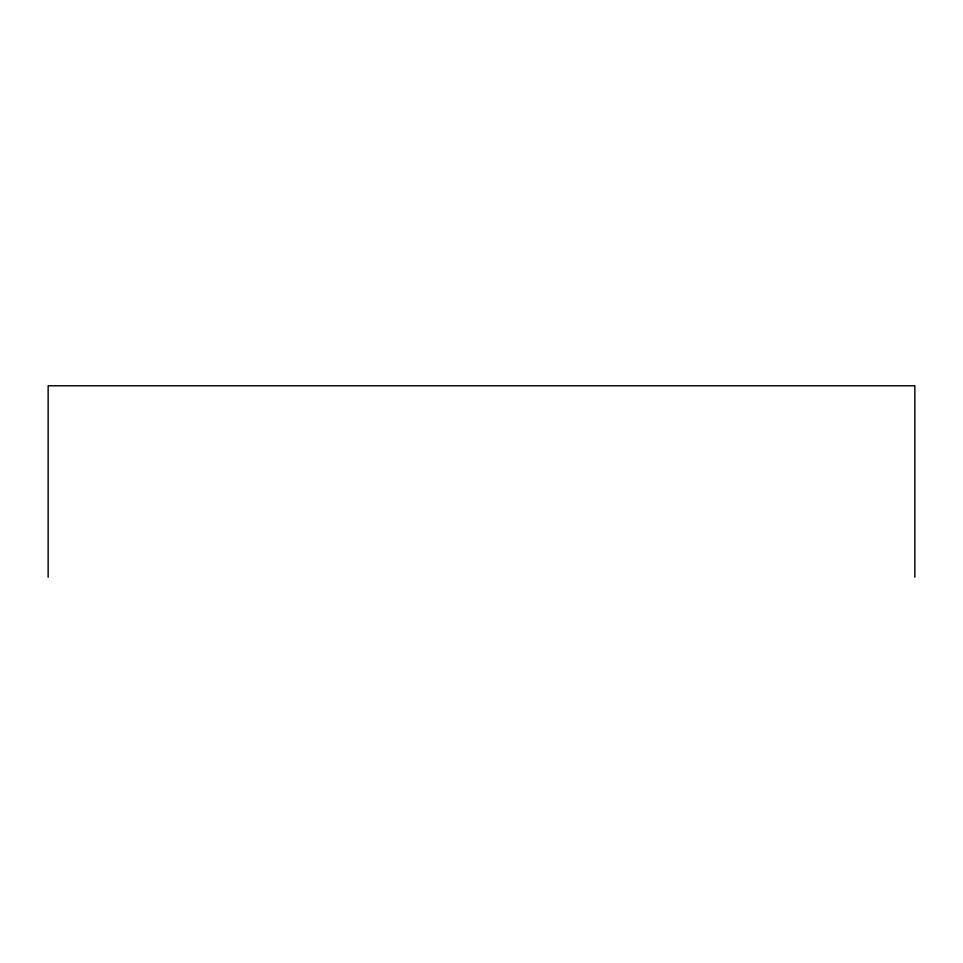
<?xml version="1.0" encoding="UTF-8"?>
<svg xmlns="http://www.w3.org/2000/svg" width="963" height="963" viewBox="0 0 963 963"><rect width="100%" height="100%" fill="white"/><g stroke="black" fill="none" stroke-linecap="round" stroke-linejoin="round"><path stroke-width="1.44" d="M914.85 577.234L914.85 385.766L48.15 385.766L48.15 577.234"/></g></svg>
